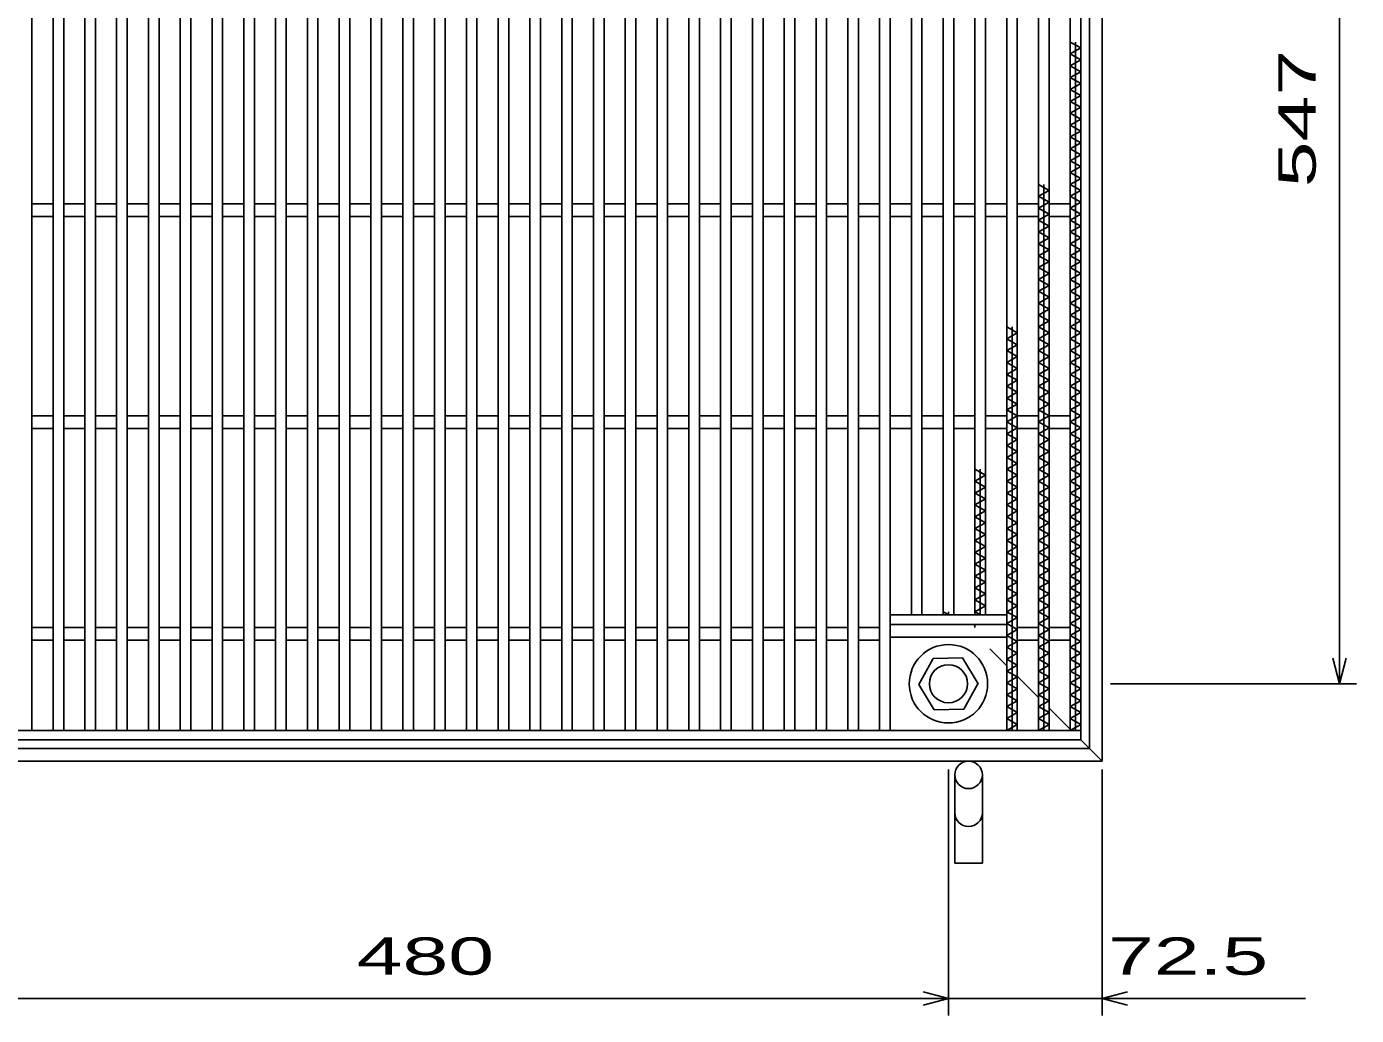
# Model space of a CAD drawing. Units: millimetres, scale not verified. Extents: x -1456 to 1385, y -1026 to 843.
# Drawn here: x -876 to -248, y -312 to 155 of the extents above; entities that cross this region are included whole.
import ezdxf
from ezdxf.enums import TextEntityAlignment as Align

# ---------------------------------------------------------------- set-up
doc = ezdxf.new("R2010")
doc.units = ezdxf.units.MM
doc.header["$LTSCALE"] = 8
doc.linetypes.add('DASHED', pattern=[7.5, 6, -1.5])
for name, color, linetype, lineweight in [('16', 3, 'Continuous', 25), ('19', 6, 'Continuous', 25), ('22', 4, 'Continuous', 25)]:
    doc.layers.add(name, color=color, linetype=linetype, lineweight=lineweight)
doc.styles.add('ベクトル', font='')
doc.styles.get('ベクトル').set_extended_font_data('ベクトル')

msp = doc.modelspace()

# ---------------------------------------------------------------- linework, layer by layer
at = {"layer": '16'}
for p, q in [((-873, -177), (-873, 414)), ((-863, -177), (-863, 414)), ((-858, -177), (-858, 414)), ((-848, -177), (-848, 414)), ((-843, -177), (-843, 414)), ((-833, -177), (-833, 414)), ((-828, -177), (-828, 414)), ((-818, -177), (-818, 414)), ((-813, -177), (-813, 414)), ((-803, -177), (-803, 414)), ((-798, -177), (-798, 414)), ((-788, -177), (-788, 414)), ((-783, -177), (-783, 414)), ((-773, -177), (-773, 414)), ((-768, -177), (-768, 414)), ((-758, -177), (-758, 414)), ((-753, -177), (-753, 414)), ((-743, -177), (-743, 414)), ((-738, -177), (-738, 414)), ((-728, -177), (-728, 414)), ((-723, -177), (-723, 414)), ((-713, -177), (-713, 414)), ((-708, -177), (-708, 414)), ((-698, -177), (-698, 414)), ((-693, -177), (-693, 414)), ((-683, -177), (-683, 414)), ((-678, -177), (-678, 414)), ((-668, -177), (-668, 414)), ((-663, -177), (-663, 414)), ((-653, -177), (-653, 414)), ((-648, -177), (-648, 414)), ((-638, -177), (-638, 414)), ((-633, -177), (-633, 414)), ((-623, -177), (-623, 414)), ((-618, -177), (-618, 414)), ((-608, -177), (-608, 414)), ((-603, -177), (-603, 414)), ((-593, -177), (-593, 414)), ((-588, -177), (-588, 414)), ((-578, -177), (-578, 414)), ((-573, -177), (-573, 414)), ((-563, -177), (-563, 414)), ((-558, -177), (-558, 414)), ((-548, -177), (-548, 414)), ((-543, -177), (-543, 414)), ((-533, -177), (-533, 414)), ((-528, -177), (-528, 414)), ((-518, -177), (-518, 414)), ((-513, -177), (-513, 414)), ((-503, -177), (-503, 414)), ((-498, -177), (-498, 414)), ((-488, -177), (-488, 414)), ((-483, -177), (-483, 414)), ((-473, -177), (-473, 414)), ((-468, -177), (-468, 414)), ((-413, -177), (-413, 414)), ((-408, -177), (-408, 414)), ((-398, -177), (-398, 414)), ((-393, -177), (-393, 414)), ((-383, -177), (-383, 414)), ((-378, -177), (-378, 414)), ((-458, -122.5), (-458, 359.5)), ((-453, -122.5), (-453, 359.5)), ((-443, -122.5), (-443, 359.5)), ((-438, -122.5), (-438, 359.5)), ((-428, -122.5), (-428, 359.5)), ((-423, -122.5), (-423, 359.5)), ((-378, 145), (-383, 147.8)), ((-383, 142.2), (-378, 145)), ((-380.5, -177), (-380.5, 147.8)), ((-378, 139.4), (-383, 142.2)), ((-383, 136.6), (-378, 139.4)), ((-378, 133.8), (-383, 136.6)), ((-383, 131), (-378, 133.8)), ((-378, 128.2), (-383, 131)), ((-383, 125.4), (-378, 128.2)), ((-378, 122.6), (-383, 125.4)), ((-383, 119.8), (-378, 122.6)), ((-378, 117), (-383, 119.8)), ((-383, 114.2), (-378, 117)), ((-378, 111.4), (-383, 114.2)), ((-383, 108.6), (-378, 111.4)), ((-378, 105.8), (-383, 108.6)), ((-383, 103), (-378, 105.8)), ((-378, 100.2), (-383, 103)), ((-383, 97.4), (-378, 100.2)), ((-378, 94.6), (-383, 97.4)), ((-383, 91.8), (-378, 94.6)), ((-378, 89), (-383, 91.8)), ((-383, 86.2), (-378, 89)), ((-378, 83.4), (-383, 86.2)), ((-383, 80.6), (-378, 83.4)), ((-393, 77.8), (-398, 80.6)), ((-398, 75), (-393, 77.8)), ((-395.5, -177), (-395.5, 80.6)), ((-378, 77.8), (-383, 80.6)), ((-383, 75), (-378, 77.8)), ((-873, 71.5), (-863, 71.5)), ((-858, 71.5), (-848, 71.5)), ((-843, 71.5), (-833, 71.5)), ((-828, 71.5), (-818, 71.5)), ((-813, 71.5), (-803, 71.5)), ((-798, 71.5), (-788, 71.5)), ((-783, 71.5), (-773, 71.5)), ((-768, 71.5), (-758, 71.5)), ((-753, 71.5), (-743, 71.5)), ((-738, 71.5), (-728, 71.5)), ((-723, 71.5), (-713, 71.5)), ((-708, 71.5), (-698, 71.5)), ((-693, 71.5), (-683, 71.5)), ((-678, 71.5), (-668, 71.5)), ((-663, 71.5), (-653, 71.5)), ((-648, 71.5), (-638, 71.5)), ((-633, 71.5), (-623, 71.5)), ((-618, 71.5), (-608, 71.5)), ((-603, 71.5), (-593, 71.5)), ((-588, 71.5), (-578, 71.5)), ((-573, 71.5), (-563, 71.5)), ((-558, 71.5), (-548, 71.5)), ((-543, 71.5), (-533, 71.5)), ((-528, 71.5), (-518, 71.5)), ((-513, 71.5), (-503, 71.5)), ((-498, 71.5), (-488, 71.5)), ((-483, 71.5), (-473, 71.5)), ((-468, 71.5), (-458, 71.5)), ((-453, 71.5), (-443, 71.5)), ((-438, 71.5), (-428, 71.5)), ((-423, 71.5), (-413, 71.5)), ((-408, 71.5), (-398, 71.5)), ((-393, 72.2), (-398, 75)), ((-398, 69.4), (-393, 72.2)), ((-393, 66.6), (-398, 69.4)), ((-393, 71.5), (-383, 71.5)), ((-378, 72.2), (-383, 75)), ((-383, 69.4), (-378, 72.2)), ((-378, 66.6), (-383, 69.4)), ((-873, 65.5), (-863, 65.5)), ((-858, 65.5), (-848, 65.5)), ((-843, 65.5), (-833, 65.5)), ((-828, 65.5), (-818, 65.5)), ((-813, 65.5), (-803, 65.5)), ((-798, 65.5), (-788, 65.5)), ((-783, 65.5), (-773, 65.5)), ((-768, 65.5), (-758, 65.5)), ((-753, 65.5), (-743, 65.5)), ((-738, 65.5), (-728, 65.5)), ((-723, 65.5), (-713, 65.5)), ((-708, 65.5), (-698, 65.5)), ((-693, 65.5), (-683, 65.5)), ((-678, 65.5), (-668, 65.5)), ((-663, 65.5), (-653, 65.5)), ((-648, 65.5), (-638, 65.5)), ((-633, 65.5), (-623, 65.5)), ((-618, 65.5), (-608, 65.5)), ((-603, 65.5), (-593, 65.5)), ((-588, 65.5), (-578, 65.5)), ((-573, 65.5), (-563, 65.5)), ((-558, 65.5), (-548, 65.5)), ((-543, 65.5), (-533, 65.5)), ((-528, 65.5), (-518, 65.5)), ((-513, 65.5), (-503, 65.5)), ((-498, 65.5), (-488, 65.5)), ((-483, 65.5), (-473, 65.5)), ((-468, 65.5), (-458, 65.5)), ((-453, 65.5), (-443, 65.5)), ((-438, 65.5), (-428, 65.5)), ((-423, 65.5), (-413, 65.5)), ((-408, 65.5), (-398, 65.5)), ((-398, 63.8), (-393, 66.6)), ((-393, 61), (-398, 63.8)), ((-393, 65.5), (-383, 65.5)), ((-383, 63.8), (-378, 66.6)), ((-378, 61), (-383, 63.8)), ((-398, 58.2), (-393, 61)), ((-393, 55.4), (-398, 58.2)), ((-383, 58.2), (-378, 61)), ((-378, 55.4), (-383, 58.2)), ((-398, 52.6), (-393, 55.4)), ((-393, 49.8), (-398, 52.6)), ((-383, 52.6), (-378, 55.4)), ((-378, 49.8), (-383, 52.6)), ((-398, 47), (-393, 49.8)), ((-393, 44.2), (-398, 47)), ((-398, 41.4), (-393, 44.2)), ((-383, 47), (-378, 49.8)), ((-378, 44.2), (-383, 47)), ((-383, 41.4), (-378, 44.2)), ((-393, 38.6), (-398, 41.4)), ((-398, 35.8), (-393, 38.6)), ((-378, 38.6), (-383, 41.4)), ((-383, 35.8), (-378, 38.6)), ((-393, 33), (-398, 35.8)), ((-398, 30.2), (-393, 33)), ((-378, 33), (-383, 35.8)), ((-383, 30.2), (-378, 33)), ((-393, 27.4), (-398, 30.2)), ((-398, 24.6), (-393, 27.4)), ((-378, 27.4), (-383, 30.2)), ((-383, 24.6), (-378, 27.4)), ((-393, 21.8), (-398, 24.6)), ((-398, 19), (-393, 21.8)), ((-393, 16.2), (-398, 19)), ((-378, 21.8), (-383, 24.6)), ((-383, 19), (-378, 21.8)), ((-378, 16.2), (-383, 19)), ((-408, 10.6), (-413, 13.4)), ((-410.5, -177), (-410.5, 13.4)), ((-398, 13.4), (-393, 16.2)), ((-393, 10.6), (-398, 13.4)), ((-383, 13.4), (-378, 16.2)), ((-378, 10.6), (-383, 13.4)), ((-413, 7.8), (-408, 10.6)), ((-408, 5), (-413, 7.8)), ((-398, 7.8), (-393, 10.6)), ((-393, 5), (-398, 7.8)), ((-383, 7.8), (-378, 10.6)), ((-378, 5), (-383, 7.8)), ((-413, 2.2), (-408, 5)), ((-408, -0.6), (-413, 2.2)), ((-398, 2.2), (-393, 5)), ((-393, -0.6), (-398, 2.2)), ((-383, 2.2), (-378, 5)), ((-378, -0.6), (-383, 2.2)), ((-413, -3.4), (-408, -0.6)), ((-408, -6.2), (-413, -3.4)), ((-413, -9), (-408, -6.2)), ((-398, -3.4), (-393, -0.6)), ((-393, -6.2), (-398, -3.4)), ((-398, -9), (-393, -6.2)), ((-383, -3.4), (-378, -0.6)), ((-378, -6.2), (-383, -3.4)), ((-383, -9), (-378, -6.2)), ((-408, -11.8), (-413, -9)), ((-413, -14.6), (-408, -11.8)), ((-393, -11.8), (-398, -9)), ((-398, -14.6), (-393, -11.8)), ((-378, -11.8), (-383, -9)), ((-383, -14.6), (-378, -11.8)), ((-408, -17.4), (-413, -14.6)), ((-413, -20.2), (-408, -17.4)), ((-393, -17.4), (-398, -14.6)), ((-398, -20.2), (-393, -17.4)), ((-378, -17.4), (-383, -14.6)), ((-383, -20.2), (-378, -17.4)), ((-408, -23), (-413, -20.2)), ((-413, -25.8), (-408, -23)), ((-393, -23), (-398, -20.2)), ((-398, -25.8), (-393, -23)), ((-378, -23), (-383, -20.2)), ((-383, -25.8), (-378, -23)), ((-873, -28.5), (-863, -28.5)), ((-858, -28.5), (-848, -28.5)), ((-843, -28.5), (-833, -28.5)), ((-828, -28.5), (-818, -28.5)), ((-813, -28.5), (-803, -28.5)), ((-798, -28.5), (-788, -28.5)), ((-783, -28.5), (-773, -28.5)), ((-768, -28.5), (-758, -28.5)), ((-753, -28.5), (-743, -28.5)), ((-738, -28.5), (-728, -28.5)), ((-723, -28.5), (-713, -28.5)), ((-708, -28.5), (-698, -28.5)), ((-693, -28.5), (-683, -28.5)), ((-678, -28.5), (-668, -28.5)), ((-663, -28.5), (-653, -28.5)), ((-648, -28.5), (-638, -28.5)), ((-633, -28.5), (-623, -28.5)), ((-618, -28.5), (-608, -28.5)), ((-603, -28.5), (-593, -28.5)), ((-588, -28.5), (-578, -28.5)), ((-573, -28.5), (-563, -28.5)), ((-558, -28.5), (-548, -28.5)), ((-543, -28.5), (-533, -28.5)), ((-528, -28.5), (-518, -28.5)), ((-513, -28.5), (-503, -28.5)), ((-498, -28.5), (-488, -28.5)), ((-483, -28.5), (-473, -28.5)), ((-468, -28.5), (-458, -28.5)), ((-453, -28.5), (-443, -28.5)), ((-438, -28.5), (-428, -28.5)), ((-423, -28.5), (-413, -28.5)), ((-408, -28.6), (-413, -25.8)), ((-413, -31.4), (-408, -28.6)), ((-408, -28.5), (-398, -28.5)), ((-393, -28.6), (-398, -25.8)), ((-398, -31.4), (-393, -28.6)), ((-393, -28.5), (-383, -28.5)), ((-378, -28.6), (-383, -25.8)), ((-383, -31.4), (-378, -28.6)), ((-873, -34.5), (-863, -34.5)), ((-858, -34.5), (-848, -34.5)), ((-843, -34.5), (-833, -34.5)), ((-828, -34.5), (-818, -34.5)), ((-813, -34.5), (-803, -34.5)), ((-798, -34.5), (-788, -34.5)), ((-783, -34.5), (-773, -34.5)), ((-768, -34.5), (-758, -34.5)), ((-753, -34.5), (-743, -34.5)), ((-738, -34.5), (-728, -34.5)), ((-723, -34.5), (-713, -34.5)), ((-708, -34.5), (-698, -34.5)), ((-693, -34.5), (-683, -34.5)), ((-678, -34.5), (-668, -34.5)), ((-663, -34.5), (-653, -34.5)), ((-648, -34.5), (-638, -34.5)), ((-633, -34.5), (-623, -34.5)), ((-618, -34.5), (-608, -34.5)), ((-603, -34.5), (-593, -34.5)), ((-588, -34.5), (-578, -34.5)), ((-573, -34.5), (-563, -34.5)), ((-558, -34.5), (-548, -34.5)), ((-543, -34.5), (-533, -34.5)), ((-528, -34.5), (-518, -34.5)), ((-513, -34.5), (-503, -34.5)), ((-498, -34.5), (-488, -34.5)), ((-483, -34.5), (-473, -34.5)), ((-468, -34.5), (-458, -34.5)), ((-453, -34.5), (-443, -34.5)), ((-438, -34.5), (-428, -34.5)), ((-423, -34.5), (-413, -34.5)), ((-408, -34.2), (-413, -31.4)), ((-413, -37), (-408, -34.2)), ((-408, -39.8), (-413, -37)), ((-408, -34.5), (-398, -34.5)), ((-393, -34.2), (-398, -31.4)), ((-398, -37), (-393, -34.2)), ((-393, -39.8), (-398, -37)), ((-393, -34.5), (-383, -34.5)), ((-378, -34.2), (-383, -31.4)), ((-383, -37), (-378, -34.2)), ((-378, -39.8), (-383, -37)), ((-413, -42.6), (-408, -39.8)), ((-408, -45.4), (-413, -42.6)), ((-398, -42.6), (-393, -39.8)), ((-393, -45.4), (-398, -42.6)), ((-383, -42.6), (-378, -39.8)), ((-378, -45.4), (-383, -42.6)), ((-413, -48.2), (-408, -45.4)), ((-408, -51), (-413, -48.2)), ((-398, -48.2), (-393, -45.4)), ((-393, -51), (-398, -48.2)), ((-383, -48.2), (-378, -45.4)), ((-378, -51), (-383, -48.2)), ((-423, -56.6), (-428, -53.8)), ((-425.5, -122.5), (-425.5, -53.8)), ((-413, -53.8), (-408, -51)), ((-408, -56.6), (-413, -53.8)), ((-398, -53.8), (-393, -51)), ((-393, -56.6), (-398, -53.8)), ((-383, -53.8), (-378, -51)), ((-378, -56.6), (-383, -53.8)), ((-428, -59.4), (-423, -56.6)), ((-423, -62.2), (-428, -59.4)), ((-428, -65), (-423, -62.2)), ((-413, -59.4), (-408, -56.6)), ((-408, -62.2), (-413, -59.4)), ((-413, -65), (-408, -62.2)), ((-398, -59.4), (-393, -56.6)), ((-393, -62.2), (-398, -59.4)), ((-398, -65), (-393, -62.2)), ((-383, -59.4), (-378, -56.6)), ((-378, -62.2), (-383, -59.4)), ((-383, -65), (-378, -62.2)), ((-423, -67.8), (-428, -65)), ((-428, -70.6), (-423, -67.8)), ((-408, -67.8), (-413, -65)), ((-413, -70.6), (-408, -67.8)), ((-393, -67.8), (-398, -65)), ((-398, -70.6), (-393, -67.8)), ((-378, -67.8), (-383, -65)), ((-383, -70.6), (-378, -67.8)), ((-423, -73.4), (-428, -70.6)), ((-428, -76.2), (-423, -73.4)), ((-408, -73.4), (-413, -70.6)), ((-413, -76.2), (-408, -73.4)), ((-393, -73.4), (-398, -70.6)), ((-398, -76.2), (-393, -73.4)), ((-378, -73.4), (-383, -70.6)), ((-383, -76.2), (-378, -73.4)), ((-423, -79), (-428, -76.2)), ((-428, -81.8), (-423, -79)), ((-408, -79), (-413, -76.2)), ((-413, -81.8), (-408, -79)), ((-393, -79), (-398, -76.2)), ((-398, -81.8), (-393, -79)), ((-378, -79), (-383, -76.2)), ((-383, -81.8), (-378, -79)), ((-423, -84.6), (-428, -81.8)), ((-428, -87.4), (-423, -84.6)), ((-423, -90.2), (-428, -87.4)), ((-408, -84.6), (-413, -81.8)), ((-413, -87.4), (-408, -84.6)), ((-408, -90.2), (-413, -87.4)), ((-393, -84.6), (-398, -81.8)), ((-398, -87.4), (-393, -84.6)), ((-393, -90.2), (-398, -87.4)), ((-378, -84.6), (-383, -81.8)), ((-383, -87.4), (-378, -84.6)), ((-378, -90.2), (-383, -87.4)), ((-428, -93), (-423, -90.2)), ((-423, -95.8), (-428, -93)), ((-413, -93), (-408, -90.2)), ((-408, -95.8), (-413, -93)), ((-398, -93), (-393, -90.2)), ((-393, -95.8), (-398, -93)), ((-383, -93), (-378, -90.2)), ((-378, -95.8), (-383, -93)), ((-428, -98.6), (-423, -95.8)), ((-423, -101.4), (-428, -98.6)), ((-413, -98.6), (-408, -95.8)), ((-408, -101.4), (-413, -98.6)), ((-398, -98.6), (-393, -95.8)), ((-393, -101.4), (-398, -98.6)), ((-383, -98.6), (-378, -95.8)), ((-378, -101.4), (-383, -98.6)), ((-428, -104.2), (-423, -101.4)), ((-423, -107), (-428, -104.2)), ((-413, -104.2), (-408, -101.4)), ((-408, -107), (-413, -104.2)), ((-398, -104.2), (-393, -101.4)), ((-393, -107), (-398, -104.2)), ((-383, -104.2), (-378, -101.4)), ((-378, -107), (-383, -104.2)), ((-428, -109.8), (-423, -107)), ((-423, -112.6), (-428, -109.8)), ((-428, -115.4), (-423, -112.6)), ((-413, -109.8), (-408, -107)), ((-408, -112.6), (-413, -109.8)), ((-413, -115.4), (-408, -112.6)), ((-398, -109.8), (-393, -107)), ((-393, -112.6), (-398, -109.8)), ((-398, -115.4), (-393, -112.6)), ((-383, -109.8), (-378, -107)), ((-378, -112.6), (-383, -109.8)), ((-383, -115.4), (-378, -112.6)), ((-423, -118.2), (-428, -115.4)), ((-428, -121), (-423, -118.2)), ((-408, -118.2), (-413, -115.4)), ((-413, -121), (-408, -118.2)), ((-393, -118.2), (-398, -115.4)), ((-398, -121), (-393, -118.2)), ((-378, -118.2), (-383, -115.4)), ((-383, -121), (-378, -118.2)), ((-468, -122.5), (-413, -122.5)), ((-468, -127), (-468, -122.5)), ((-440.32, -122.5), (-443, -121)), ((-440.5, -122.5), (-440.5, -121)), ((-425.32, -122.5), (-428, -121)), ((-408, -123.8), (-413, -121)), ((-413, -127), (-413, -122.5)), ((-413, -126.6), (-408, -123.8)), ((-393, -123.8), (-398, -121)), ((-398, -126.6), (-393, -123.8)), ((-378, -123.8), (-383, -121)), ((-383, -126.6), (-378, -123.8)), ((-873, -128.5), (-863, -128.5)), ((-858, -128.5), (-848, -128.5)), ((-843, -128.5), (-833, -128.5)), ((-828, -128.5), (-818, -128.5)), ((-813, -128.5), (-803, -128.5)), ((-798, -128.5), (-788, -128.5)), ((-783, -128.5), (-773, -128.5)), ((-768, -128.5), (-758, -128.5)), ((-753, -128.5), (-743, -128.5)), ((-738, -128.5), (-728, -128.5)), ((-723, -128.5), (-713, -128.5)), ((-708, -128.5), (-698, -128.5)), ((-693, -128.5), (-683, -128.5)), ((-678, -128.5), (-668, -128.5)), ((-663, -128.5), (-653, -128.5)), ((-648, -128.5), (-638, -128.5)), ((-633, -128.5), (-623, -128.5)), ((-618, -128.5), (-608, -128.5)), ((-603, -128.5), (-593, -128.5)), ((-588, -128.5), (-578, -128.5)), ((-573, -128.5), (-563, -128.5)), ((-558, -128.5), (-548, -128.5)), ((-543, -128.5), (-533, -128.5)), ((-528, -128.5), (-518, -128.5)), ((-513, -128.5), (-503, -128.5)), ((-498, -128.5), (-488, -128.5)), ((-483, -128.5), (-473, -128.5)), ((-468, -127), (-413, -127)), ((-408, -129.4), (-413, -126.6)), ((-413, -132.2), (-408, -129.4)), ((-408, -128.5), (-398, -128.5)), ((-393, -129.4), (-398, -126.6)), ((-398, -132.2), (-393, -129.4)), ((-393, -128.5), (-383, -128.5)), ((-378, -129.4), (-383, -126.6)), ((-383, -132.2), (-378, -129.4)), ((-873, -134.5), (-863, -134.5)), ((-858, -134.5), (-848, -134.5)), ((-843, -134.5), (-833, -134.5)), ((-828, -134.5), (-818, -134.5)), ((-813, -134.5), (-803, -134.5)), ((-798, -134.5), (-788, -134.5)), ((-783, -134.5), (-773, -134.5)), ((-768, -134.5), (-758, -134.5)), ((-753, -134.5), (-743, -134.5)), ((-738, -134.5), (-728, -134.5)), ((-723, -134.5), (-713, -134.5)), ((-708, -134.5), (-698, -134.5)), ((-693, -134.5), (-683, -134.5)), ((-678, -134.5), (-668, -134.5)), ((-663, -134.5), (-653, -134.5)), ((-648, -134.5), (-638, -134.5)), ((-633, -134.5), (-623, -134.5)), ((-618, -134.5), (-608, -134.5)), ((-603, -134.5), (-593, -134.5)), ((-588, -134.5), (-578, -134.5)), ((-573, -134.5), (-563, -134.5)), ((-558, -134.5), (-548, -134.5)), ((-543, -134.5), (-533, -134.5)), ((-528, -134.5), (-518, -134.5)), ((-513, -134.5), (-503, -134.5)), ((-498, -134.5), (-488, -134.5)), ((-483, -134.5), (-473, -134.5)), ((-468, -133), (-413, -133)), ((-408, -135), (-413, -132.2)), ((-413, -137.8), (-408, -135)), ((-408, -140.6), (-413, -137.8)), ((-408, -134.5), (-398, -134.5)), ((-393, -135), (-398, -132.2)), ((-398, -137.8), (-393, -135)), ((-393, -140.6), (-398, -137.8)), ((-393, -134.5), (-383, -134.5)), ((-378, -135), (-383, -132.2)), ((-383, -137.8), (-378, -135)), ((-378, -140.6), (-383, -137.8)), ((-447.79, -143.05), (-454.5, -155.34)), ((-433.8, -142.71), (-447.79, -143.05)), ((-426.5, -155), (-433.8, -142.71)), ((-413, -143.4), (-408, -140.6)), ((-408, -146.2), (-413, -143.4)), ((-398, -143.4), (-393, -140.6)), ((-393, -146.2), (-398, -143.4)), ((-383, -143.4), (-378, -140.6)), ((-378, -146.2), (-383, -143.4)), ((-413, -149), (-408, -146.2)), ((-408, -151.8), (-413, -149)), ((-398, -149), (-393, -146.2)), ((-393, -151.8), (-398, -149)), ((-383, -149), (-378, -146.2)), ((-378, -151.8), (-383, -149)), ((-447.2, -167.29), (-454.5, -155.34)), ((-433.21, -166.95), (-426.5, -154.66)), ((-413, -154.6), (-408, -151.8)), ((-408, -157.4), (-413, -154.6)), ((-398, -154.6), (-393, -151.8)), ((-393, -157.4), (-398, -154.6)), ((-383, -154.6), (-378, -151.8)), ((-378, -157.4), (-383, -154.6)), ((-413, -160.2), (-408, -157.4)), ((-408, -163), (-413, -160.2)), ((-413, -165.8), (-408, -163)), ((-398, -160.2), (-393, -157.4)), ((-393, -163), (-398, -160.2)), ((-398, -165.8), (-393, -163)), ((-383, -160.2), (-378, -157.4)), ((-378, -163), (-383, -160.2)), ((-383, -165.8), (-378, -163)), ((-433.21, -166.95), (-447.2, -167.29)), ((-408, -168.6), (-413, -165.8)), ((-413, -171.4), (-408, -168.6)), ((-393, -168.6), (-398, -165.8)), ((-398, -171.4), (-393, -168.6)), ((-378, -168.6), (-383, -165.8)), ((-383, -171.4), (-378, -168.6)), ((-408, -174.2), (-413, -171.4)), ((-413, -177), (-408, -174.2)), ((-393, -174.2), (-398, -171.4)), ((-398, -177), (-393, -174.2)), ((-378, -174.2), (-383, -171.4)), ((-383, -177), (-378, -174.2)), ((-983, -177), (-378, -177)), ((-378, -181.5), (-983, -181.5)), ((-878, -177), (-873, -177)), ((-863, -177), (-858, -177)), ((-848, -177), (-843, -177)), ((-833, -177), (-828, -177)), ((-818, -177), (-813, -177)), ((-803, -177), (-798, -177)), ((-788, -177), (-783, -177)), ((-773, -177), (-768, -177)), ((-758, -177), (-753, -177)), ((-743, -177), (-738, -177)), ((-728, -177), (-723, -177)), ((-713, -177), (-708, -177)), ((-698, -177), (-693, -177)), ((-683, -177), (-678, -177)), ((-668, -177), (-663, -177)), ((-653, -177), (-648, -177)), ((-638, -177), (-633, -177)), ((-623, -177), (-618, -177)), ((-608, -177), (-603, -177)), ((-593, -177), (-588, -177)), ((-578, -177), (-573, -177)), ((-563, -177), (-558, -177)), ((-548, -177), (-543, -177)), ((-533, -177), (-528, -177)), ((-518, -177), (-513, -177)), ((-503, -177), (-498, -177)), ((-488, -177), (-483, -177)), ((-473, -177), (-468, -177)), ((-458, -177), (-453, -177)), ((-443, -177), (-438, -177)), ((-428, -177), (-423, -177)), ((-413, -177), (-408, -177)), ((-398, -177), (-393, -177)), ((-383, -177), (-378, -177)), ((-378, -177), (-378, -181.5))]:
    msp.add_line(p, q, dxfattribs=at)
for radius in [18.5, 9]:
    msp.add_circle((-440.5, -155), radius, dxfattribs=at)
at = {"layer": '19'}
for p, q in [((-368, -191.5), (-368, 428.5)), ((-374, -185.5), (-374, 422.5)), ((-987, -185.5), (-374, -185.5)), ((-993, -191.5), (-368, -191.5)), ((-437.5, -198), (-437.5, -239.62)), ((-424.5, -239.62), (-424.5, -198)), ((-437.5, -239.62), (-424.5, -239.62))]:
    msp.add_line(p, q, dxfattribs=at)
at = {"layer": '19', "linetype": 'DASHED'}
for p, q in [((-428, -128.5), (-428, -127)), ((-413, -146.5), (-421, -138.5)), ((-398, -161.5), (-408, -151.5)), ((-383, -176.5), (-393, -166.5)), ((-368, -191.5), (-378, -181.5))]:
    msp.add_line(p, q, dxfattribs=at)
at = {"layer": '19'}
msp.add_circle((-431, -198), 6.5, dxfattribs=at)
msp.add_arc((-431, -215.84), 6.5, 180, 0, dxfattribs=at)
at = {"layer": '22'}
for p, q in [((-256, -155), (-256, 392)), ((-256, -155), (-259.2, -143)), ((-256, -155), (-252.8, -143)), ((-364, -155), (-248, -155)), ((-440.5, -311.5), (-440.5, -195.5)), ((-368, -311.5), (-368, -195.5)), ((-440.5, -303.5), (-452.5, -300.3)), ((-368, -303.5), (-356, -300.3)), ((-920.5, -303.5), (-440.5, -303.5)), ((-452.5, -306.7), (-440.5, -303.5)), ((-440.5, -303.5), (-368, -303.5)), ((-356, -306.7), (-368, -303.5)), ((-368, -303.5), (-272, -303.5))]:
    msp.add_line(p, q, dxfattribs=at)

# ---------------------------------------------------------------- texts
at = {"layer": '22', "color": 2, "style": 'ベクトル', "width": 1.65}
msp.add_text(' 547 ', height=17.6, rotation=90, dxfattribs=at).set_placement((-276, 68.5), align=Align.MIDDLE_LEFT)
for s, p in [(' 480 ', (-730.5, -283.5)), (' 72.5 ', (-376, -283.5))]:
    msp.add_text(s, height=17.6, dxfattribs=at).set_placement(p, align=Align.MIDDLE_LEFT)

doc.saveas('drawing.dxf')
